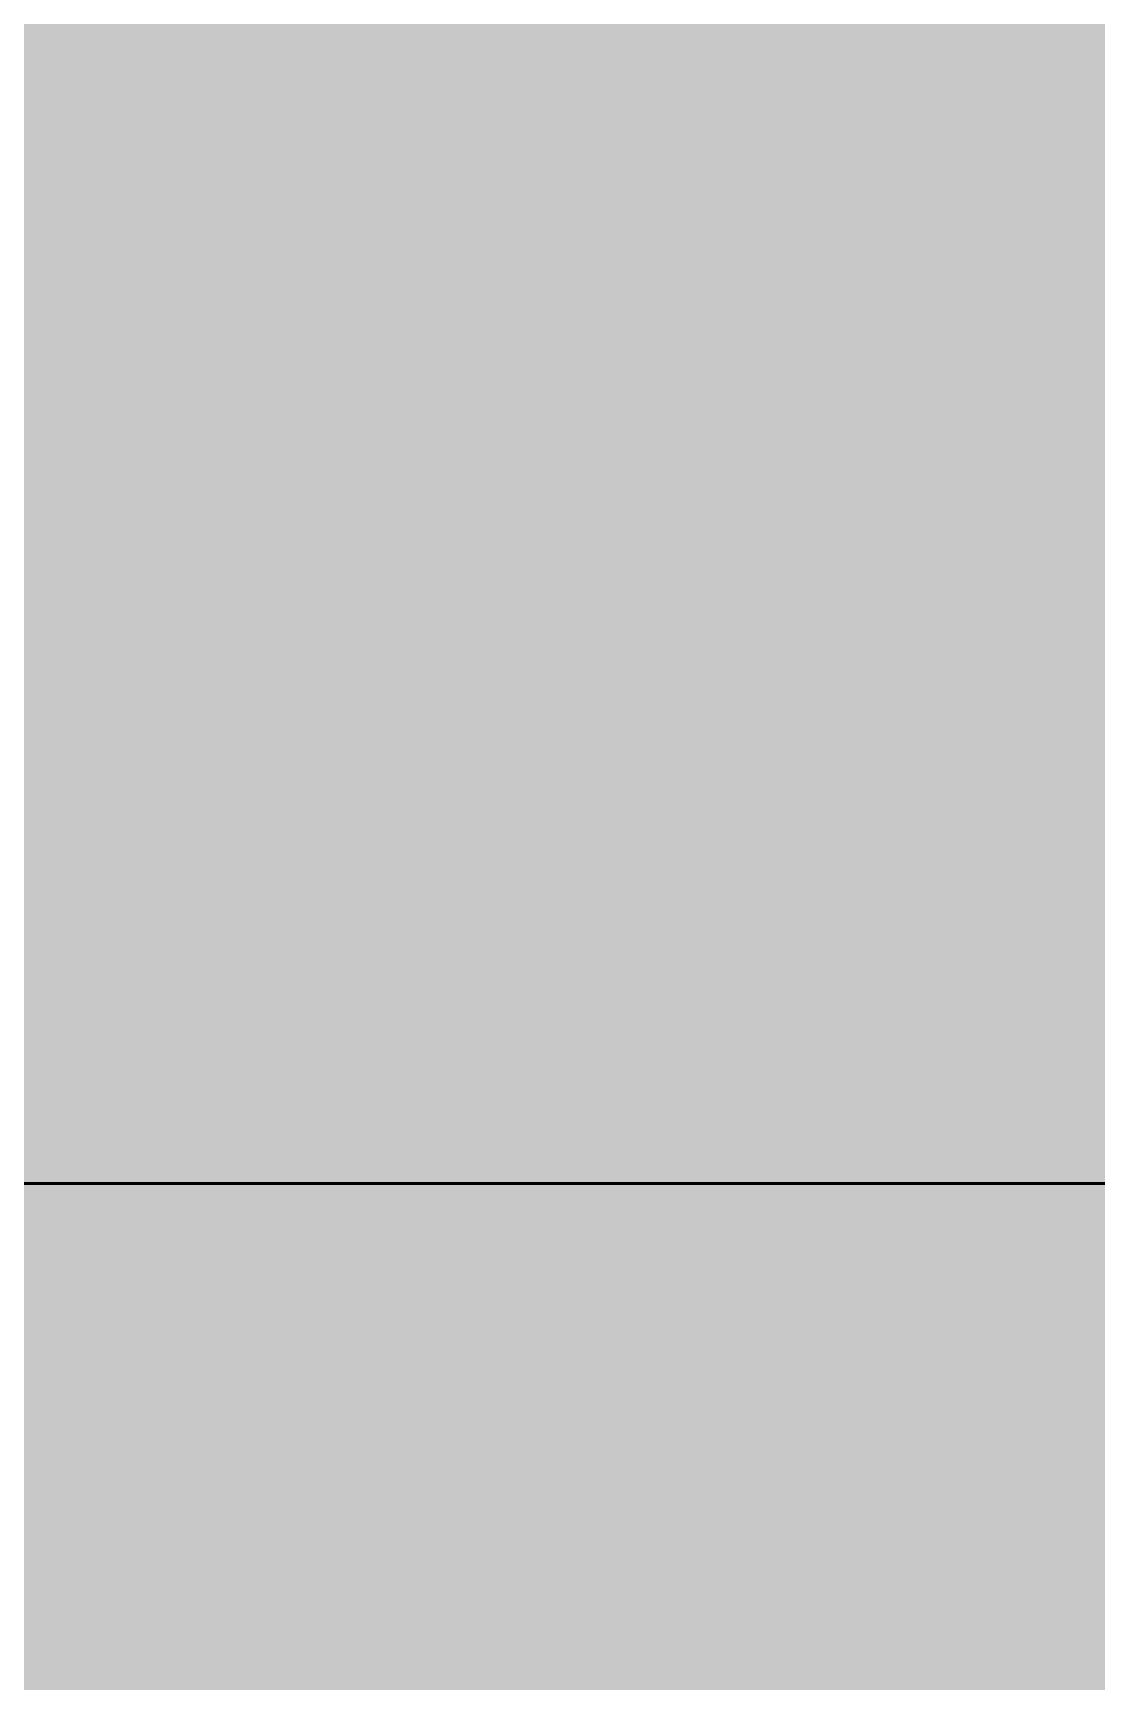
# Model space of a CAD drawing. Header units: millimetres. Extents: x -155050 to -36395, y -2753 to 7638.
# Drawn here: x -80956.7 to -80846.7, y -801.5 to -630.9 of the extents above; entities that cross this region are included whole.
import ezdxf

# ---------------------------------------------------------------- set-up
doc = ezdxf.new("R2010")
doc.units = ezdxf.units.MM
for name, pattern in [('IMPORT-DASHDOT', [11.176, 8.128, -1.524, 0, -1.524]), ('IMPORT-DASHED _2_', [9.652, 8.128, -1.524]), ('IMPORT-DĚLICÍ2 _2_', [15.875, 6.35, -3.175, 0, -3.175, 0, -3.175]), ('IMPORT-KANVBRDO', [20, 7, -6.5, 0, -6.5])]:
    doc.linetypes.add(name, pattern=pattern)
for name, color, linetype, lineweight, true_color in [('---1 - PBS PNP-1', 1, 'Continuous', 35, 0xff0000), ('00_pl_deštová voda oblast', 6, 'Continuous', 25, 0xff00ff), ('00_pL_hranice pozemku', 1, 'Continuous', 35, 0xff0000), ('00_pL_katastr-1', 150, 'Continuous', 35, 0x007fff), ('00_pL_KOTY 1500', 7, 'Continuous', 9, 0x260000), ('00_pL_objekt', 1, 'Continuous', 50, 0xff0000), ('00_pL_přípojka destova kanalizace-2', 7, 'Continuous', 35, 0x3f7f3f), ('212_HK_situace_03_dwg-1', 40, 'Continuous', 9, 0xffbf00), ('A-DOOR-5', 7, 'Continuous', 9, 0xf7f7ef), ('A-FLOR-LEVL-1', 7, 'Continuous', 9, 0x7f7f7f), ('hch budova-1', 7, 'Continuous', 9, 0x00a5a5), ('hch kanal-3', 30, 'IMPORT-KANVBRDO', 9, 0xff7f00), ('hch oploceni-1', 7, 'IMPORT-DĚLICÍ2 _2_', 9, 0x00a5a5), ('hch teren-1', 7, 'Continuous', 9, 0x00a5a5), ('hch tok-1', 7, 'Continuous', 9, 0x00a5a5), ('Obrys', 2, 'Continuous', 9, 0xffff00), ('Obrys-2', 1, 'IMPORT-DASHED _2_', 9, 0xff0000), ('Obrys-3', 5, 'Continuous', 9, 0x0000ff), ('Obrys-4', 5, 'IMPORT-DASHDOT', 9, 0x0000ff), ('PDF7_000 AVE ISN ELEKTRO VO SVĚTLA', 9, 'Continuous', 9, 0x808080), ('PDF7_000 ISN KABELY NN', 9, 'Continuous', 9, 0x808080), ('PDF7_000 ISN SDĚL OPTIKA METALIKA CHRÁNIČKA PŘÍVOD', 9, 'Continuous', 9, 0x808080), ('PDF7_0V - Splašky výtlak zaměřeno', 9, 'Continuous', 9, 0x808080), ('PDF7_0V - Voda návrh', 9, 'Continuous', 9, 0x808080), ('PDF7_0V-návrh kanal dešťová', 7, 'Continuous', 9, 0x656565), ('PDF7_CKKOTY', 7, 'Continuous', 9, 0x260000), ('PDF7_GP Hraniční linie', 7, 'Continuous', 9, 0x0052a5), ('PDF7_GP Stromy', 7, 'Continuous', 9, 0x67a552), ('PDF7_GP Výšky bodů', 7, 'Continuous', 9, 0x0052a5), ('PDF7_POPIS_500', 1, 'Continuous', 9, 0xff0000), ('PDF7_Slezské Předměstí_646971$0$21900', 7, 'Continuous', 9, 0x002600), ('PDF7_VO_KABEL', 7, 'Continuous', 9, 0x7f6f3f), ('zed-1', 5, 'Continuous', 9, 0x0000ff)]:
    doc.layers.add(name, color=color, linetype=linetype, lineweight=lineweight, true_color=true_color)
for name, color, linetype, lineweight in [('0-1', 7, 'Continuous', 9), ('00_pL_KOTY', 7, 'Continuous', 9), ('00_pl_rozhrani ploch', 7, 'Continuous', 18), ('00_pL_stavajici objekty', 7, 'Continuous', 50), ('2966-1_navrh dispozice stroju-HK_02_dwg-1', 7, 'Continuous', 9), ('2966-1_navrh dispozice stroju-HK_dwg-1', 7, 'Continuous', 9), ('A-DOOR', 7, 'Continuous', 9), ('A-FLOR-LEVL', 7, 'Continuous', 9), ('HK_TEREN_SESAZENI_dwg-1', 7, 'Continuous', 9), ('Kóty', 7, 'Continuous', 9), ('PDF7_000 BOURÁNÍ', 7, 'Continuous', 9), ('Šrafy-1', 7, 'Continuous', 9)]:
    doc.layers.add(name, color=color, linetype=linetype, lineweight=lineweight)

# ---------------------------------------------------------------- blocks, each defined once
blk = doc.blocks.new('M_Vrata_ výsuvná_ sekční - 3000X4000 MM-499574-Řez 4')
at = {"layer": 'A-DOOR-5'}
blk.add_hatch(color=256, dxfattribs=at).paths.add_polyline_path([(-193437.35, -750), (-193133.19, -750), (-193133.19, -738), (-193008.09, -738), (-193008.09, -450), (-192979.2, -450), (-192979.2, 1700), (-192988.19, 1700), (-192988.19, 2750), (-196979.2, 2750), (-196979.2, -738), (-196843.19, -738), (-196843.19, -750), (-193788.73, -750)])
at = {"layer": 'A-DOOR'}
for p, q in [((-193133.19, -750), (-196843.19, -750)), ((-196843.19, -750), (-193133.19, -750))]:
    blk.add_line(p, q, dxfattribs=at)
blk = doc.blocks.new('Rampa - Rampa-823350-Řez 4')
at = {"layer": 'A-FLOR-LEVL-1'}
blk.add_hatch(color=256, dxfattribs=at).paths.add_polyline_path([(-194491.48, -945.21), (-192988.19, -945.21), (-192988.19, -765.12), (-193008.09, -765.12), (-193008.09, -756), (-193108.19, -756), (-193108.19, -750), (-196868.19, -750), (-196868.19, -756), (-196988.19, -756.78), (-196988.19, -945.21), (-195897, -945.21)])
blk = doc.blocks.new('2966-1_navrh dispozice stroju-HK_dwg__OPEN-V29-Řez 4')
at = {"layer": 'Kóty'}
blk.add_line((-186565.69, -750), (-187440.69, -750), dxfattribs=at)
at = {"layer": 'Kóty', "flags": 128}
blk.add_lwpolyline([(-187440.69, -750), (-186565.69, -750), (-187440.69, -750)], dxfattribs=at)
blk = doc.blocks.new('2966-1_navrh dispozice stroju-HK_dwg-867852-Řez 4')
at = {"layer": '0-1'}
for p, q in [((-194955.83, -750), (-197875.83, -750)), ((-197875.83, -750), (-194955.83, -750)), ((-194955.83, -750), (-197875.83, -750)), ((-197875.83, -750), (-196306.83, -750)), ((-194955.83, -750), (-197875.83, -750)), ((-194955.83, -750), (-197875.83, -750)), ((-194955.83, -750), (-197875.83, -750)), ((-194955.83, -750), (-197875.83, -750)), ((-194955.83, -750), (-197875.83, -750)), ((-194955.83, -750), (-197875.83, -750)), ((-194955.83, -750), (-197875.83, -750)), ((-194955.83, -750), (-197875.83, -750)), ((-194955.83, -750), (-197875.83, -750)), ((-194955.83, -750), (-197875.83, -750)), ((-194955.83, -750), (-197875.83, -750)), ((-194955.83, -750), (-197875.83, -750)), ((-197875.83, -750), (-194955.83, -750)), ((-196306.83, -750), (-197875.83, -750)), ((-194955.83, -750), (-197875.83, -750)), ((-194955.83, -750), (-197875.83, -750)), ((-194955.83, -750), (-197875.83, -750)), ((-194955.83, -750), (-197875.83, -750)), ((-194955.83, -750), (-197875.83, -750)), ((-194955.83, -750), (-197875.83, -750)), ((-194955.83, -750), (-197875.83, -750)), ((-194955.83, -750), (-197875.83, -750)), ((-194955.83, -750), (-197875.83, -750)), ((-194955.83, -750), (-197875.83, -750)), ((-194955.83, -750), (-197875.83, -750)), ((-194955.83, -750), (-197875.83, -750)), ((-197616.83, -750), (-194955.83, -750)), ((-197616.83, -750), (-194955.83, -750)), ((-196394.83, -750), (-197304.83, -750)), ((-197304.83, -750), (-196394.83, -750)), ((-197304.83, -750), (-196394.83, -750)), ((-197304.83, -750), (-196394.83, -750)), ((-196394.83, -750), (-197304.83, -750)), ((-197304.83, -750), (-196394.83, -750)), ((-197304.83, -750), (-196394.83, -750)), ((-197304.83, -750), (-196394.83, -750)), ((-196394.83, -750), (-196574.83, -750)), ((-196394.83, -750), (-196574.83, -750)), ((-196394.83, -750), (-196574.83, -750)), ((-196394.83, -750), (-196574.83, -750)), ((-196394.83, -750), (-196554.83, -750)), ((-196554.83, -750), (-196394.83, -750)), ((-196394.83, -750), (-196554.83, -750)), ((-196554.83, -750), (-196394.83, -750)), ((-196524.83, -750), (-196362.83, -750)), ((-196524.83, -750), (-196362.83, -750)), ((-196524.83, -750), (-196362.83, -750)), ((-196524.83, -750), (-196362.83, -750)), ((-196524.83, -750), (-196362.83, -750)), ((-196524.83, -750), (-196362.83, -750)), ((-196524.83, -750), (-196362.83, -750)), ((-196524.83, -750), (-196362.83, -750)), ((-196452.83, -750), (-196402.83, -750)), ((-196408.83, -750), (-196452.83, -750)), ((-196377.83, -750), (-196452.83, -750)), ((-196452.83, -750), (-196377.83, -750)), ((-196252.83, -750), (-196452.83, -750)), ((-196452.83, -750), (-196374.83, -750)), ((-196362.83, -750), (-196452.83, -750)), ((-196452.83, -750), (-196362.83, -750)), ((-196452.83, -750), (-196362.83, -750)), ((-196452.83, -750), (-196362.83, -750)), ((-196374.83, -750), (-196452.83, -750)), ((-196452.83, -750), (-196374.83, -750)), ((-196452.83, -750), (-196374.83, -750)), ((-196452.83, -750), (-196362.83, -750)), ((-196374.83, -750), (-196452.83, -750)), ((-196452.83, -750), (-196374.83, -750)), ((-196452.83, -750), (-196374.83, -750)), ((-196452.83, -750), (-196374.83, -750)), ((-196362.83, -750), (-196452.83, -750)), ((-196452.83, -750), (-196362.83, -750)), ((-196452.83, -750), (-196362.83, -750)), ((-196452.83, -750), (-196374.83, -750)), ((-196362.83, -750), (-196452.83, -750)), ((-196452.83, -750), (-196362.83, -750)), ((-196452.83, -750), (-196362.83, -750)), ((-196452.83, -750), (-196362.83, -750)), ((-196374.83, -750), (-196452.83, -750)), ((-196452.83, -750), (-196374.83, -750)), ((-196452.83, -750), (-196374.83, -750)), ((-196452.83, -750), (-196362.83, -750)), ((-196374.83, -750), (-196452.83, -750)), ((-196452.83, -750), (-196374.83, -750)), ((-196452.83, -750), (-196374.83, -750)), ((-196452.83, -750), (-196374.83, -750)), ((-196362.83, -750), (-196452.83, -750)), ((-196452.83, -750), (-196362.83, -750)), ((-196452.83, -750), (-196362.83, -750)), ((-196252.83, -750), (-196448.92, -750)), ((-196391.83, -750), (-196444.83, -750)), ((-196444.83, -750), (-196389.83, -750)), ((-196444.83, -750), (-196302.83, -750)), ((-196444.83, -750), (-196306.33, -750)), ((-196444.83, -750), (-196402.83, -750)), ((-196302.83, -750), (-196444.83, -750)), ((-196377.83, -750), (-196443.83, -750)), ((-196426.83, -750), (-196406.83, -750)), ((-196252.83, -750), (-196426.74, -750)), ((-196423.92, -750), (-196401.74, -750)), ((-196423.92, -750), (-196401.74, -750)), ((-196423.33, -750), (-196410.33, -750)), ((-196422.83, -750), (-196410.83, -750)), ((-196422.83, -750), (-196410.83, -750)), ((-196421.83, -750), (-196410.83, -750)), ((-196406.83, -750), (-196421.83, -750)), ((-196411.73, -750), (-196416.33, -750)), ((-196411.73, -750), (-196414.08, -750)), ((-196413.78, -750), (-196411.73, -750)), ((-196411.73, -750), (-196412.84, -750)), ((-196412.62, -750), (-196411.73, -750)), ((-196395.92, -750), (-196411.73, -750)), ((-196395.92, -750), (-196411.73, -750)), ((-196395.92, -750), (-196411.73, -750)), ((-196395.92, -750), (-196411.73, -750)), ((-196410.83, -750), (-196384.83, -750)), ((-196384.61, -750), (-196410.83, -750)), ((-196410.83, -750), (-196408.83, -750)), ((-196408.83, -750), (-196410.83, -750)), ((-196402.83, -750), (-196408.83, -750)), ((-196408.83, -750), (-196402.83, -750)), ((-196402.83, -750), (-196408.83, -750)), ((-196408.83, -750), (-196400.83, -750)), ((-196406.83, -750), (-196407.11, -750)), ((-196406.83, -750), (-196400.83, -750)), ((-196377.83, -750), (-196406.83, -750)), ((-196401.24, -750), (-196406.44, -750)), ((-196404.15, -750), (-196406.44, -750)), ((-196386.91, -750), (-196402.83, -750)), ((-196402.59, -750), (-196398.33, -750)), ((-196400.33, -750), (-196401.4, -750)), ((-196400.33, -750), (-196401.4, -750)), ((-196400.33, -750), (-196401.4, -750)), ((-196400.33, -750), (-196401.4, -750)), ((-196396.04, -750), (-196401.24, -750)), ((-196401.24, -750), (-196396.04, -750)), ((-196400.83, -750), (-196401.1, -750)), ((-196392.83, -750), (-196400.83, -750)), ((-196400.83, -750), (-196392.83, -750)), ((-196392.83, -750), (-196400.83, -750)), ((-196400.83, -750), (-196392.83, -750)), ((-196392.83, -750), (-196400.83, -750)), ((-196400.83, -750), (-196392.83, -750)), ((-196392.83, -750), (-196400.83, -750)), ((-196400.83, -750), (-196392.83, -750)), ((-196400.83, -750), (-196392.83, -750)), ((-196400.83, -750), (-196397.63, -750)), ((-196386.91, -750), (-196400.72, -750)), ((-196396.83, -750), (-196400.33, -750)), ((-196400.33, -750), (-196396.83, -750)), ((-196396.83, -750), (-196400.33, -750)), ((-196400.33, -750), (-196396.83, -750)), ((-196396.04, -750), (-196398.83, -750)), ((-196397.63, -750), (-196396.83, -750)), ((-196393.83, -750), (-196396.83, -750)), ((-196396.83, -750), (-196393.83, -750)), ((-196393.83, -750), (-196396.83, -750)), ((-196396.83, -750), (-196393.83, -750)), ((-196393.87, -750), (-196395.92, -750)), ((-196395.92, -750), (-196394.81, -750)), ((-196395.04, -750), (-196395.92, -750)), ((-196395.92, -750), (-196393.58, -750)), ((-196394.83, -750), (-196382.83, -750)), ((-196382.83, -750), (-196394.83, -750)), ((-196382.83, -750), (-196394.83, -750)), ((-196394.83, -750), (-196382.83, -750)), ((-196382.83, -750), (-196394.83, -750)), ((-196394.83, -750), (-196382.83, -750)), ((-196393.83, -750), (-196394.83, -750)), ((-196382.83, -750), (-196394.83, -750)), ((-196394.83, -750), (-196382.83, -750)), ((-196382.83, -750), (-196394.83, -750)), ((-196382.83, -750), (-196394.83, -750)), ((-196394.83, -750), (-196382.83, -750)), ((-196382.83, -750), (-196394.83, -750)), ((-196394.83, -750), (-196382.83, -750)), ((-196382.83, -750), (-196394.83, -750)), ((-196393.83, -750), (-196394.83, -750)), ((-196393.83, -750), (-196391.83, -750)), ((-196393.83, -750), (-196391.83, -750)), ((-196384.83, -750), (-196392.83, -750)), ((-196392.83, -750), (-196384.83, -750)), ((-196392.83, -750), (-196384.83, -750)), ((-196377.83, -750), (-196391.83, -750)), ((-196375.83, -750), (-196391.83, -750)), ((-196377.83, -750), (-196389.83, -750)), ((-196382.83, -750), (-196384.83, -750)), ((-196384.83, -750), (-196382.83, -750)), ((-196377.83, -750), (-196382.83, -750)), ((-196382.83, -750), (-196377.83, -750)), ((-196382.83, -750), (-196370.83, -750)), ((-196370.83, -750), (-196382.83, -750)), ((-196370.83, -750), (-196382.83, -750)), ((-196370.83, -750), (-196382.83, -750)), ((-196382.83, -750), (-196370.83, -750)), ((-196370.83, -750), (-196382.83, -750)), ((-196379.83, -750), (-196377.83, -750)), ((-196377.83, -750), (-196379.83, -750)), ((-196377.83, -750), (-196379.83, -750)), ((-196377.83, -750), (-196379.15, -750)), ((-196374.83, -750), (-196375.83, -750)), ((-196374.83, -750), (-196375.83, -750)), ((-196374.83, -750), (-196375.83, -750)), ((-196372.83, -750), (-196374.83, -750)), ((-196374.83, -750), (-196372.83, -750)), ((-196372.83, -750), (-196374.83, -750)), ((-196374.83, -750), (-196372.83, -750)), ((-196362.83, -750), (-196372.83, -750)), ((-196372.83, -750), (-196362.83, -750)), ((-196362.83, -750), (-196372.83, -750)), ((-196372.83, -750), (-196362.83, -750)), ((-196302.83, -750), (-196370.83, -750)), ((-196370.83, -750), (-196302.83, -750)), ((-196370.83, -750), (-196302.83, -750)), ((-196302.83, -750), (-196370.83, -750)), ((-196302.83, -750), (-196370.83, -750)), ((-196370.83, -750), (-196302.83, -750)), ((-196370.83, -750), (-196302.83, -750)), ((-196302.83, -750), (-196370.83, -750)), ((-196356.83, -750), (-196362.83, -750)), ((-196356.83, -750), (-196362.83, -750)), ((-196356.83, -750), (-196362.83, -750)), ((-196356.83, -750), (-196362.83, -750)), ((-196356.83, -750), (-196362.83, -750)), ((-196356.83, -750), (-196362.83, -750)), ((-196356.83, -750), (-196362.83, -750)), ((-196356.83, -750), (-196362.83, -750)), ((-196357.83, -750), (-196362.83, -750)), ((-196362.83, -750), (-196357.83, -750)), ((-196362.83, -750), (-196302.83, -750)), ((-196362.83, -750), (-196302.83, -750)), ((-196357.83, -750), (-196362.83, -750)), ((-196362.83, -750), (-196357.83, -750)), ((-196362.83, -750), (-196302.83, -750)), ((-196362.83, -750), (-196302.83, -750)), ((-196357.83, -750), (-196362.83, -750)), ((-196362.83, -750), (-196357.83, -750)), ((-196362.83, -750), (-196302.83, -750)), ((-196362.83, -750), (-196302.83, -750)), ((-196357.83, -750), (-196362.83, -750)), ((-196362.83, -750), (-196357.83, -750)), ((-196362.83, -750), (-196302.83, -750)), ((-196362.83, -750), (-196302.83, -750)), ((-196362.83, -750), (-196357.83, -750)), ((-196362.83, -750), (-196357.83, -750)), ((-196357.83, -750), (-196307.83, -750)), ((-196357.83, -750), (-196307.83, -750)), ((-196357.83, -750), (-196307.83, -750)), ((-196357.83, -750), (-196307.83, -750)), ((-196357.83, -750), (-196307.83, -750)), ((-196356.83, -750), (-196352.83, -750)), ((-196356.83, -750), (-196308.83, -750)), ((-196308.83, -750), (-196356.83, -750)), ((-196356.83, -750), (-196308.83, -750)), ((-196356.83, -750), (-196308.83, -750)), ((-196356.83, -750), (-196308.83, -750)), ((-196356.83, -750), (-196308.83, -750)), ((-196308.83, -750), (-196356.83, -750)), ((-196356.83, -750), (-196308.83, -750)), ((-196356.83, -750), (-196308.83, -750)), ((-196356.83, -750), (-196308.83, -750)), ((-196346.73, -750), (-196349.08, -750)), ((-196330.92, -750), (-196346.73, -750)), ((-196327.83, -750), (-196332.83, -750)), ((-196332.83, -750), (-196327.83, -750)), ((-196330.92, -750), (-196328.58, -750)), ((-196314.22, -750), (-196314.22, -750)), ((-196302.83, -750), (-196308.83, -750)), ((-196302.83, -750), (-196308.83, -750)), ((-196302.83, -750), (-196308.83, -750)), ((-196302.83, -750), (-196308.83, -750)), ((-196302.83, -750), (-196308.83, -750)), ((-196302.83, -750), (-196308.83, -750)), ((-196302.83, -750), (-196308.83, -750)), ((-196302.83, -750), (-196308.83, -750)), ((-196302.83, -750), (-196307.83, -750)), ((-196307.83, -750), (-196302.83, -750)), ((-196302.83, -750), (-196307.83, -750)), ((-196307.83, -750), (-196302.83, -750)), ((-196307.83, -750), (-196302.83, -750)), ((-196302.83, -750), (-196307.83, -750)), ((-196302.83, -750), (-196307.83, -750)), ((-196302.83, -750), (-196307.83, -750)), ((-196307.83, -750), (-196302.83, -750)), ((-196307.83, -750), (-196302.83, -750)), ((-196302.83, -750), (-196307.83, -750)), ((-196307.83, -750), (-196302.83, -750)), ((-196302.83, -750), (-196307.83, -750)), ((-196302.83, -750), (-196307.83, -750)), ((-196307.83, -750), (-196302.83, -750)), ((-196302.83, -750), (-196306.33, -750)), ((-196102.83, -750), (-196302.83, -750)), ((-196302.83, -750), (-196102.83, -750)), ((-196302.83, -750), (-196102.83, -750)), ((-196102.83, -750), (-196302.83, -750)), ((-196302.83, -750), (-195202.83, -750)), ((-195202.83, -750), (-196302.83, -750)), ((-196302.83, -750), (-195202.83, -750)), ((-195202.83, -750), (-196302.83, -750))]:
    blk.add_line(p, q, dxfattribs=at)
at = {"layer": '0-1', "flags": 128}
for points in [[(-196252.83, -750), (-196422.83, -750), (-196426.74, -750), (-196448.92, -750), (-196452.83, -750)], [(-196389.83, -750), (-196424.83, -750), (-196444.83, -750)], [(-196401.24, -750), (-196416.83, -750), (-196432.42, -750), (-196434.83, -750), (-196437.61, -750)], [(-196433.83, -750), (-196432.83, -750), (-196394.83, -750)], [(-196433.83, -750), (-196432.83, -750), (-196394.83, -750)], [(-196432.83, -750), (-196394.83, -750), (-196393.83, -750)], [(-196432.83, -750), (-196394.83, -750), (-196393.83, -750)], [(-196400.33, -750), (-196401.4, -750), (-196414.06, -750), (-196415.13, -750)], [(-196415.13, -750), (-196414.06, -750), (-196401.4, -750)], [(-196400.33, -750), (-196401.4, -750), (-196414.06, -750), (-196415.13, -750)], [(-196415.13, -750), (-196414.06, -750), (-196401.4, -750)], [(-196414.06, -750), (-196401.4, -750), (-196400.33, -750)], [(-196414.06, -750), (-196401.4, -750), (-196400.33, -750)], [(-196396.04, -750), (-196398.83, -750), (-196401.24, -750), (-196406.44, -750)], [(-196400.33, -750), (-196401.4, -750), (-196400.33, -750)], [(-196400.33, -750), (-196401.4, -750), (-196400.33, -750)], [(-196396.83, -750), (-196397.63, -750), (-196400.83, -750)], [(-196394.83, -750), (-196382.83, -750), (-196370.83, -750)], [(-196394.83, -750), (-196382.83, -750), (-196370.83, -750)], [(-196375.83, -750), (-196391.83, -750), (-196393.83, -750)], [(-196375.83, -750), (-196391.83, -750), (-196393.83, -750)], [(-196391.83, -750), (-196375.83, -750), (-196374.83, -750)], [(-196362.83, -750), (-196357.83, -750), (-196307.83, -750)], [(-196362.83, -750), (-196357.83, -750), (-196307.83, -750)], [(-196362.83, -750), (-196357.83, -750), (-196307.83, -750)], [(-196362.83, -750), (-196357.83, -750), (-196307.83, -750)], [(-196362.83, -750), (-196357.83, -750), (-196307.83, -750)], [(-196362.83, -750), (-196357.83, -750), (-196307.83, -750)], [(-196357.83, -750), (-196307.83, -750), (-196302.83, -750)], [(-196357.83, -750), (-196307.83, -750), (-196302.83, -750)], [(-196357.83, -750), (-196307.83, -750), (-196302.83, -750)], [(-196357.83, -750), (-196307.83, -750), (-196302.83, -750)], [(-196357.83, -750), (-196307.83, -750), (-196302.83, -750)], [(-196308.83, -750), (-196356.83, -750), (-196308.83, -750)], [(-196308.83, -750), (-196356.83, -750), (-196308.83, -750)], [(-196308.83, -750), (-196356.83, -750), (-196308.83, -750)]]:
    blk.add_lwpolyline(points, dxfattribs=at)
at = {"layer": '0-1'}
for points, knots in [([(-196416.83, -750), (-196415.06, -750), (-196411.55, -750), (-196408.12, -750), (-196406.44, -750)], [0, 0, 0, 0, 0.501539, 1, 1, 1, 1]), ([(-196406.44, -750), (-196408.12, -750), (-196411.55, -750), (-196415.06, -750), (-196416.83, -750)], [0, 0, 0, 0, 0.498461, 1, 1, 1, 1]), ([(-196379.83, -750), (-196379.83, -750), (-196379.76, -750), (-196379.54, -750), (-196379.32, -750), (-196379.06, -750), (-196378.76, -750), (-196378.36, -750), (-196378.04, -750), (-196377.83, -750)], [0, 0, 0, 0, 0.235075, 0.352418, 0.469351, 0.585514, 0.700473, 0.813769, 1, 1, 1, 1]), ([(-196377.83, -750), (-196378.04, -750), (-196378.36, -750), (-196378.76, -750), (-196379.06, -750), (-196379.32, -750), (-196379.54, -750), (-196379.76, -750), (-196379.83, -750), (-196379.83, -750)], [0, 0, 0, 0, 0.186231, 0.299527, 0.414486, 0.530649, 0.647582, 0.764925, 1, 1, 1, 1]), ([(-196377.83, -750), (-196378.04, -750), (-196378.36, -750), (-196378.76, -750), (-196379.06, -750), (-196379.32, -750), (-196379.54, -750), (-196379.76, -750), (-196379.83, -750), (-196379.83, -750)], [0, 0, 0, 0, 0.186231, 0.299527, 0.414486, 0.530649, 0.647582, 0.764925, 1, 1, 1, 1]), ([(-196377.83, -750), (-196378.04, -750), (-196378.36, -750), (-196378.76, -750), (-196379.06, -750), (-196379.32, -750), (-196379.54, -750), (-196379.76, -750), (-196379.83, -750), (-196379.83, -750)], [0, 0, 0, 0, 0.186231, 0.299527, 0.414486, 0.530649, 0.647582, 0.764925, 1, 1, 1, 1]), ([(-196379.83, -750), (-196379.83, -750), (-196379.76, -750), (-196379.54, -750), (-196379.32, -750), (-196379.06, -750), (-196378.76, -750), (-196378.36, -750), (-196378.04, -750), (-196377.83, -750)], [0, 0, 0, 0, 0.235075, 0.352418, 0.469351, 0.585514, 0.700473, 0.813769, 1, 1, 1, 1]), ([(-196377.83, -750), (-196378.04, -750), (-196378.36, -750), (-196378.76, -750), (-196379.06, -750), (-196379.39, -750), (-196379.58, -750), (-196379.67, -750)], [0, 0, 0, 0, 0.251363, 0.404284, 0.559447, 0.716238, 1, 1, 1, 1]), ([(-196362.83, -750), (-196362.83, -750), (-196362.81, -750), (-196362.74, -750), (-196362.65, -750), (-196362.51, -750), (-196362.35, -750), (-196362.15, -750), (-196361.88, -750), (-196361.54, -750), (-196361.14, -750), (-196360.73, -750), (-196360.35, -750), (-196359.99, -750), (-196359.66, -750), (-196359.35, -750), (-196359.07, -750), (-196358.8, -750), (-196358.52, -750), (-196358.23, -750), (-196357.93, -750), (-196357.64, -750), (-196357.27, -750), (-196357, -750), (-196356.83, -750)], [0, 0, 0, 0, 0.035448, 0.061402, 0.093343, 0.126416, 0.160535, 0.195426, 0.24239, 0.300264, 0.367466, 0.43066, 0.489064, 0.542557, 0.591405, 0.636058, 0.677027, 0.714818, 0.755103, 0.797637, 0.842358, 0.884141, 0.923854, 1, 1, 1, 1]), ([(-196356.83, -750), (-196357, -750), (-196357.27, -750), (-196357.64, -750), (-196357.93, -750), (-196358.23, -750), (-196358.52, -750), (-196358.8, -750), (-196359.07, -750), (-196359.35, -750), (-196359.66, -750), (-196359.99, -750), (-196360.35, -750), (-196360.73, -750), (-196361.14, -750), (-196361.54, -750), (-196361.88, -750), (-196362.15, -750), (-196362.35, -750), (-196362.51, -750), (-196362.65, -750), (-196362.74, -750), (-196362.81, -750), (-196362.83, -750), (-196362.83, -750)], [0, 0, 0, 0, 0.076146, 0.115859, 0.157642, 0.202363, 0.244897, 0.285182, 0.322973, 0.363942, 0.408595, 0.457443, 0.510936, 0.56934, 0.632534, 0.699736, 0.75761, 0.804574, 0.839465, 0.873584, 0.906657, 0.938598, 0.964552, 1, 1, 1, 1]), ([(-196362.83, -750), (-196362.83, -750), (-196362.81, -750), (-196362.74, -750), (-196362.65, -750), (-196362.51, -750), (-196362.35, -750), (-196362.15, -750), (-196361.88, -750), (-196361.54, -750), (-196361.14, -750), (-196360.73, -750), (-196360.35, -750), (-196359.99, -750), (-196359.66, -750), (-196359.35, -750), (-196359.07, -750), (-196358.8, -750), (-196358.52, -750), (-196358.23, -750), (-196357.93, -750), (-196357.64, -750), (-196357.27, -750), (-196357, -750), (-196356.83, -750)], [0, 0, 0, 0, 0.035448, 0.061402, 0.093343, 0.126416, 0.160535, 0.195426, 0.24239, 0.300264, 0.367466, 0.43066, 0.489064, 0.542557, 0.591405, 0.636058, 0.677027, 0.714818, 0.755103, 0.797637, 0.842358, 0.884141, 0.923854, 1, 1, 1, 1]), ([(-196356.83, -750), (-196357, -750), (-196357.27, -750), (-196357.64, -750), (-196357.93, -750), (-196358.23, -750), (-196358.52, -750), (-196358.8, -750), (-196359.07, -750), (-196359.35, -750), (-196359.66, -750), (-196359.99, -750), (-196360.35, -750), (-196360.73, -750), (-196361.14, -750), (-196361.54, -750), (-196361.88, -750), (-196362.15, -750), (-196362.35, -750), (-196362.51, -750), (-196362.65, -750), (-196362.74, -750), (-196362.81, -750), (-196362.83, -750), (-196362.83, -750)], [0, 0, 0, 0, 0.076146, 0.115859, 0.157642, 0.202363, 0.244897, 0.285182, 0.322973, 0.363942, 0.408595, 0.457443, 0.510936, 0.56934, 0.632534, 0.699736, 0.75761, 0.804574, 0.839465, 0.873584, 0.906657, 0.938598, 0.964552, 1, 1, 1, 1]), ([(-196362.83, -750), (-196362.83, -750), (-196362.81, -750), (-196362.74, -750), (-196362.65, -750), (-196362.51, -750), (-196362.35, -750), (-196362.15, -750), (-196361.88, -750), (-196361.54, -750), (-196361.14, -750), (-196360.73, -750), (-196360.35, -750), (-196359.99, -750), (-196359.66, -750), (-196359.35, -750), (-196359.07, -750), (-196358.8, -750), (-196358.52, -750), (-196358.23, -750), (-196357.93, -750), (-196357.64, -750), (-196357.27, -750), (-196357, -750), (-196356.83, -750)], [0, 0, 0, 0, 0.035448, 0.061402, 0.093343, 0.126416, 0.160535, 0.195426, 0.24239, 0.300264, 0.367466, 0.43066, 0.489064, 0.542557, 0.591405, 0.636058, 0.677027, 0.714818, 0.755103, 0.797637, 0.842358, 0.884141, 0.923854, 1, 1, 1, 1]), ([(-196356.83, -750), (-196357, -750), (-196357.27, -750), (-196357.64, -750), (-196357.93, -750), (-196358.23, -750), (-196358.52, -750), (-196358.8, -750), (-196359.07, -750), (-196359.35, -750), (-196359.66, -750), (-196359.99, -750), (-196360.35, -750), (-196360.73, -750), (-196361.14, -750), (-196361.54, -750), (-196361.88, -750), (-196362.15, -750), (-196362.35, -750), (-196362.51, -750), (-196362.65, -750), (-196362.74, -750), (-196362.81, -750), (-196362.83, -750), (-196362.83, -750)], [0, 0, 0, 0, 0.076146, 0.115859, 0.157642, 0.202363, 0.244897, 0.285182, 0.322973, 0.363942, 0.408595, 0.457443, 0.510936, 0.56934, 0.632534, 0.699736, 0.75761, 0.804574, 0.839465, 0.873584, 0.906657, 0.938598, 0.964552, 1, 1, 1, 1]), ([(-196362.83, -750), (-196362.83, -750), (-196362.81, -750), (-196362.74, -750), (-196362.65, -750), (-196362.51, -750), (-196362.35, -750), (-196362.15, -750), (-196361.88, -750), (-196361.54, -750), (-196361.14, -750), (-196360.73, -750), (-196360.35, -750), (-196359.99, -750), (-196359.66, -750), (-196359.35, -750), (-196359.07, -750), (-196358.8, -750), (-196358.52, -750), (-196358.23, -750), (-196357.93, -750), (-196357.64, -750), (-196357.27, -750), (-196357, -750), (-196356.83, -750)], [0, 0, 0, 0, 0.035448, 0.061402, 0.093343, 0.126416, 0.160535, 0.195426, 0.24239, 0.300264, 0.367466, 0.43066, 0.489064, 0.542557, 0.591405, 0.636058, 0.677027, 0.714818, 0.755103, 0.797637, 0.842358, 0.884141, 0.923854, 1, 1, 1, 1]), ([(-196356.83, -750), (-196357, -750), (-196357.27, -750), (-196357.64, -750), (-196357.93, -750), (-196358.23, -750), (-196358.52, -750), (-196358.8, -750), (-196359.07, -750), (-196359.35, -750), (-196359.66, -750), (-196359.99, -750), (-196360.35, -750), (-196360.73, -750), (-196361.14, -750), (-196361.54, -750), (-196361.88, -750), (-196362.15, -750), (-196362.35, -750), (-196362.51, -750), (-196362.65, -750), (-196362.74, -750), (-196362.81, -750), (-196362.83, -750), (-196362.83, -750)], [0, 0, 0, 0, 0.076146, 0.115859, 0.157642, 0.202363, 0.244897, 0.285182, 0.322973, 0.363942, 0.408595, 0.457443, 0.510936, 0.56934, 0.632534, 0.699736, 0.75761, 0.804574, 0.839465, 0.873584, 0.906657, 0.938598, 0.964552, 1, 1, 1, 1]), ([(-196332.83, -750), (-196333.31, -750), (-196334.03, -750), (-196334.86, -750), (-196335.38, -750), (-196335.77, -750), (-196336.02, -750), (-196336.11, -750), (-196336.02, -750), (-196335.77, -750), (-196335.38, -750), (-196334.86, -750), (-196334.02, -750), (-196333.31, -750), (-196332.83, -750)], [0, 0, 0, 0, 0.1521, 0.226338, 0.298868, 0.369493, 0.438169, 0.505183, 0.57135, 0.637894, 0.706079, 0.776494, 0.84924, 1, 1, 1, 1]), ([(-196308.83, -750), (-196308.65, -750), (-196308.38, -750), (-196308.02, -750), (-196307.73, -750), (-196307.43, -750), (-196307.13, -750), (-196306.86, -750), (-196306.59, -750), (-196306.3, -750), (-196306, -750), (-196305.67, -750), (-196305.31, -750), (-196304.92, -750), (-196304.51, -750), (-196304.12, -750), (-196303.77, -750), (-196303.51, -750), (-196303.31, -750), (-196303.15, -750), (-196303.01, -750), (-196302.91, -750), (-196302.85, -750), (-196302.83, -750), (-196302.83, -750)], [0, 0, 0, 0, 0.076146, 0.115859, 0.157642, 0.202363, 0.244897, 0.285182, 0.322973, 0.363942, 0.408595, 0.457443, 0.510936, 0.56934, 0.632534, 0.699736, 0.75761, 0.804574, 0.839465, 0.873584, 0.906657, 0.938598, 0.964552, 1, 1, 1, 1]), ([(-196302.83, -750), (-196302.83, -750), (-196302.85, -750), (-196302.91, -750), (-196303.01, -750), (-196303.15, -750), (-196303.31, -750), (-196303.51, -750), (-196303.77, -750), (-196304.12, -750), (-196304.51, -750), (-196304.92, -750), (-196305.31, -750), (-196305.67, -750), (-196306, -750), (-196306.3, -750), (-196306.59, -750), (-196306.86, -750), (-196307.13, -750), (-196307.43, -750), (-196307.73, -750), (-196308.02, -750), (-196308.38, -750), (-196308.65, -750), (-196308.83, -750)], [0, 0, 0, 0, 0.035448, 0.061402, 0.093343, 0.126416, 0.160535, 0.195426, 0.24239, 0.300264, 0.367466, 0.43066, 0.489064, 0.542557, 0.591405, 0.636058, 0.677027, 0.714818, 0.755103, 0.797637, 0.842358, 0.884141, 0.923854, 1, 1, 1, 1]), ([(-196308.83, -750), (-196308.65, -750), (-196308.38, -750), (-196308.02, -750), (-196307.73, -750), (-196307.43, -750), (-196307.13, -750), (-196306.86, -750), (-196306.59, -750), (-196306.3, -750), (-196306, -750), (-196305.67, -750), (-196305.31, -750), (-196304.92, -750), (-196304.51, -750), (-196304.12, -750), (-196303.77, -750), (-196303.51, -750), (-196303.31, -750), (-196303.15, -750), (-196303.01, -750), (-196302.91, -750), (-196302.85, -750), (-196302.83, -750), (-196302.83, -750)], [0, 0, 0, 0, 0.076146, 0.115859, 0.157642, 0.202363, 0.244897, 0.285182, 0.322973, 0.363942, 0.408595, 0.457443, 0.510936, 0.56934, 0.632534, 0.699736, 0.75761, 0.804574, 0.839465, 0.873584, 0.906657, 0.938598, 0.964552, 1, 1, 1, 1]), ([(-196302.83, -750), (-196302.83, -750), (-196302.85, -750), (-196302.91, -750), (-196303.01, -750), (-196303.15, -750), (-196303.31, -750), (-196303.51, -750), (-196303.77, -750), (-196304.12, -750), (-196304.51, -750), (-196304.92, -750), (-196305.31, -750), (-196305.67, -750), (-196306, -750), (-196306.3, -750), (-196306.59, -750), (-196306.86, -750), (-196307.13, -750), (-196307.43, -750), (-196307.73, -750), (-196308.02, -750), (-196308.38, -750), (-196308.65, -750), (-196308.83, -750)], [0, 0, 0, 0, 0.035448, 0.061402, 0.093343, 0.126416, 0.160535, 0.195426, 0.24239, 0.300264, 0.367466, 0.43066, 0.489064, 0.542557, 0.591405, 0.636058, 0.677027, 0.714818, 0.755103, 0.797637, 0.842358, 0.884141, 0.923854, 1, 1, 1, 1]), ([(-196308.83, -750), (-196308.65, -750), (-196308.38, -750), (-196308.02, -750), (-196307.73, -750), (-196307.43, -750), (-196307.13, -750), (-196306.86, -750), (-196306.59, -750), (-196306.3, -750), (-196306, -750), (-196305.67, -750), (-196305.31, -750), (-196304.92, -750), (-196304.51, -750), (-196304.12, -750), (-196303.77, -750), (-196303.51, -750), (-196303.31, -750), (-196303.15, -750), (-196303.01, -750), (-196302.91, -750), (-196302.85, -750), (-196302.83, -750), (-196302.83, -750)], [0, 0, 0, 0, 0.076146, 0.115859, 0.157642, 0.202363, 0.244897, 0.285182, 0.322973, 0.363942, 0.408595, 0.457443, 0.510936, 0.56934, 0.632534, 0.699736, 0.75761, 0.804574, 0.839465, 0.873584, 0.906657, 0.938598, 0.964552, 1, 1, 1, 1]), ([(-196302.83, -750), (-196302.83, -750), (-196302.85, -750), (-196302.91, -750), (-196303.01, -750), (-196303.15, -750), (-196303.31, -750), (-196303.51, -750), (-196303.77, -750), (-196304.12, -750), (-196304.51, -750), (-196304.92, -750), (-196305.31, -750), (-196305.67, -750), (-196306, -750), (-196306.3, -750), (-196306.59, -750), (-196306.86, -750), (-196307.13, -750), (-196307.43, -750), (-196307.73, -750), (-196308.02, -750), (-196308.38, -750), (-196308.65, -750), (-196308.83, -750)], [0, 0, 0, 0, 0.035448, 0.061402, 0.093343, 0.126416, 0.160535, 0.195426, 0.24239, 0.300264, 0.367466, 0.43066, 0.489064, 0.542557, 0.591405, 0.636058, 0.677027, 0.714818, 0.755103, 0.797637, 0.842358, 0.884141, 0.923854, 1, 1, 1, 1]), ([(-196308.83, -750), (-196308.65, -750), (-196308.38, -750), (-196308.02, -750), (-196307.73, -750), (-196307.43, -750), (-196307.13, -750), (-196306.86, -750), (-196306.59, -750), (-196306.3, -750), (-196306, -750), (-196305.67, -750), (-196305.31, -750), (-196304.92, -750), (-196304.51, -750), (-196304.12, -750), (-196303.77, -750), (-196303.51, -750), (-196303.31, -750), (-196303.15, -750), (-196303.01, -750), (-196302.91, -750), (-196302.85, -750), (-196302.83, -750), (-196302.83, -750)], [0, 0, 0, 0, 0.076146, 0.115859, 0.157642, 0.202363, 0.244897, 0.285182, 0.322973, 0.363942, 0.408595, 0.457443, 0.510936, 0.56934, 0.632534, 0.699736, 0.75761, 0.804574, 0.839465, 0.873584, 0.906657, 0.938598, 0.964552, 1, 1, 1, 1]), ([(-196302.83, -750), (-196302.83, -750), (-196302.85, -750), (-196302.91, -750), (-196303.01, -750), (-196303.15, -750), (-196303.31, -750), (-196303.51, -750), (-196303.77, -750), (-196304.12, -750), (-196304.51, -750), (-196304.92, -750), (-196305.31, -750), (-196305.67, -750), (-196306, -750), (-196306.3, -750), (-196306.59, -750), (-196306.86, -750), (-196307.13, -750), (-196307.43, -750), (-196307.73, -750), (-196308.02, -750), (-196308.38, -750), (-196308.65, -750), (-196308.83, -750)], [0, 0, 0, 0, 0.035448, 0.061402, 0.093343, 0.126416, 0.160535, 0.195426, 0.24239, 0.300264, 0.367466, 0.43066, 0.489064, 0.542557, 0.591405, 0.636058, 0.677027, 0.714818, 0.755103, 0.797637, 0.842358, 0.884141, 0.923854, 1, 1, 1, 1])]:
    blk.add_open_spline(points, degree=3, knots=knots, dxfattribs=at)
at = {"layer": 'Kóty'}
blk.add_line((-181940.69, -750), (-198730.69, -750), dxfattribs=at)
at = {"layer": 'Obrys'}
for p, q in [((-179030.84, -750), (-201519.05, -750)), ((-179030.84, -750), (-201519.05, -750)), ((-201519.05, -750), (-179030.84, -750)), ((-198576.83, -750), (-192459.69, -750)), ((-192459.69, -750), (-198576.83, -750))]:
    blk.add_line(p, q, dxfattribs=at)
at = {"layer": 'Obrys-2'}
for p, q in [((-192186.55, -750), (-198905.69, -750)), ((-198905.69, -750), (-192186.55, -750))]:
    blk.add_line(p, q, dxfattribs=at)
at = {"layer": 'Obrys-3'}
for p, q in [((-181365.69, -750), (-199905.69, -750)), ((-181365.69, -750), (-199905.69, -750)), ((-199585.69, -750), (-181365.69, -750)), ((-196995.06, -750), (-192988.19, -750))]:
    blk.add_line(p, q, dxfattribs=at)
at = {"layer": 'Obrys-3', "flags": 128}
blk.add_lwpolyline([(-199580.69, -750), (-181365.69, -750), (-180765.69, -750)], dxfattribs=at)
at = {"layer": 'Obrys-4'}
for p, q in [((-190565.69, -750), (-200585.69, -750)), ((-196305.69, -750), (-200285.69, -750))]:
    blk.add_line(p, q, dxfattribs=at)
at = {"layer": 'Šrafy-1'}
for p, q in [((-196392.83, -750), (-196421.83, -750)), ((-196421.83, -750), (-196400.83, -750))]:
    blk.add_line(p, q, dxfattribs=at)
at = {"extrusion": (0, 0, -1)}
blk.add_blockref('2966-1_navrh dispozice stroju-HK_dwg__OPEN-V29-Řez 4', (382871.38, 0), dxfattribs=at)
blk = doc.blocks.new('2966-1_navrh dispozice stroju-HK_02_dwg-876232-Řez 4')
at = {"layer": 'zed-1'}
blk.add_line((-192988.19, -750), (-196995.06, -750), dxfattribs=at)
blk = doc.blocks.new('212_HK_situace_03_dwg-886969-Řez 4')
at = {"layer": '---1 - PBS PNP-1'}
blk.add_line((-183600.2, -750), (-196582.81, -750), dxfattribs=at)
at = {"layer": '00_pl_deštová voda oblast'}
blk.add_line((-192988.19, -750), (-196995.06, -750), dxfattribs=at)
at = {"layer": '00_pL_hranice pozemku'}
for p, q in [((-201519.05, -750), (-179030.84, -750)), ((-179030.84, -750), (-201519.05, -750)), ((-201519.05, -750), (-179030.84, -750))]:
    blk.add_line(p, q, dxfattribs=at)
at = {"layer": '00_pL_katastr-1'}
for p, q in [((-179030.84, -750), (-201519.05, -750)), ((-201519.05, -750), (-179030.84, -750)), ((-179030.84, -750), (-201519.05, -750)), ((-179030.84, -750), (-201519.05, -750)), ((-201519.05, -750), (-179030.84, -750)), ((-179030.84, -750), (-201519.05, -750))]:
    blk.add_line(p, q, dxfattribs=at)
at = {"layer": '00_pL_katastr-1', "flags": 128}
blk.add_lwpolyline([(-201519.05, -750), (-195852.31, -750), (-191585.35, -750), (-179030.84, -750)], dxfattribs=at)
at = {"layer": '00_pL_KOTY', "flags": 128}
blk.add_lwpolyline([(-200140.89, -750), (-200138.02, -750), (-180828.04, -750), (-180830.91, -750)], dxfattribs=at)
at = {"layer": '00_pL_KOTY 1500', "flags": 128}
blk.add_lwpolyline([(-200144.2, -750), (-200135.76, -750), (-180827.32, -750), (-180835.75, -750)], dxfattribs=at)
at = {"layer": '00_pL_objekt'}
blk.add_line((-192988.19, -750), (-196995.06, -750), dxfattribs=at)
at = {"layer": '00_pL_přípojka destova kanalizace-2'}
blk.add_line((-201146.11, -750), (-179030.84, -750), dxfattribs=at)
at = {"layer": '00_pl_rozhrani ploch', "flags": 128}
blk.add_lwpolyline([(-197349.17, -750), (-197348.21, -750), (-192948.21, -750), (-192949.17, -750)], dxfattribs=at)
at = {"layer": '00_pL_stavajici objekty'}
for p, q in [((-179030.84, -750), (-201519.05, -750)), ((-201519.05, -750), (-179030.84, -750)), ((-179030.84, -750), (-201519.05, -750)), ((-201519.05, -750), (-179030.84, -750)), ((-201519.05, -750), (-179030.84, -750)), ((-179030.84, -750), (-201519.05, -750))]:
    blk.add_line(p, q, dxfattribs=at)
at = {"layer": 'PDF7_000 AVE ISN ELEKTRO VO SVĚTLA', "flags": 128}
blk.add_lwpolyline([(-194713.01, -750), (-196706.98, -750), (-196707.47, -750), (-194713.5, -750)], close=True, dxfattribs=at)
at = {"layer": 'PDF7_000 BOURÁNÍ'}
for p, q in [((-201519.05, -750), (-179030.84, -750)), ((-179030.84, -750), (-201519.05, -750))]:
    blk.add_line(p, q, dxfattribs=at)
at = {"layer": 'PDF7_000 BOURÁNÍ', "flags": 128}
blk.add_lwpolyline([(-201519.05, -750), (-196172.18, -750), (-196965.46, -750)], dxfattribs=at)
blk.add_lwpolyline([(-190651.05, -750), (-189591.55, -750), (-195706.53, -750), (-196566.66, -750)], close=True, dxfattribs=at)
at = {"layer": 'PDF7_000 ISN KABELY NN'}
blk.add_line((-196309.13, -750), (-196043.28, -750), dxfattribs=at)
at = {"layer": 'PDF7_000 ISN SDĚL OPTIKA METALIKA CHRÁNIČKA PŘÍVOD'}
blk.add_line((-196309.06, -750), (-196109.69, -750), dxfattribs=at)
at = {"layer": 'PDF7_0V - Splašky výtlak zaměřeno', "flags": 128}
blk.add_lwpolyline([(-197050.64, -750), (-195854.25, -750), (-193926.75, -750)], dxfattribs=at)
at = {"layer": 'PDF7_0V - Voda návrh', "flags": 128}
blk.add_lwpolyline([(-195189.36, -750), (-195787.55, -750), (-197183.33, -750)], dxfattribs=at)
at = {"layer": 'PDF7_0V-návrh kanal dešťová'}
blk.add_line((-195439.27, -750), (-196303.32, -750), dxfattribs=at)
at = {"layer": 'PDF7_CKKOTY'}
for p, q in [((-179030.84, -750), (-201519.05, -750)), ((-201519.05, -750), (-193890.45, -750)), ((-201519.05, -750), (-192295.49, -750))]:
    blk.add_line(p, q, dxfattribs=at)
at = {"layer": 'PDF7_CKKOTY', "flags": 128}
blk.add_lwpolyline([(-191112.34, -750), (-200155.93, -750), (-194237.68, -750), (-190979.35, -750)], dxfattribs=at)
at = {"layer": 'PDF7_GP Hraniční linie', "flags": 128}
for points in [[(-179030.84, -750), (-185666.01, -750), (-201519.05, -750)], [(-201136.22, -750), (-183723, -750), (-179030.84, -750)]]:
    blk.add_lwpolyline(points, dxfattribs=at)
at = {"layer": 'PDF7_GP Stromy'}
for p, q in [((-196358.99, -750), (-197418.81, -750)), ((-194361.7, -750), (-196422.12, -750)), ((-194294.56, -750), (-196354.98, -750))]:
    blk.add_line(p, q, dxfattribs=at)
at = {"layer": 'PDF7_GP Výšky bodů', "flags": 128}
for points in [[(-196386.16, -750), (-196519.07, -750), (-196519.11, -750), (-196585.58, -750), (-196652.04, -750), (-196718.53, -750), (-196718.55, -750), (-196718.57, -750), (-196652.13, -750), (-196585.66, -750), (-196585.64, -750)], [(-196385.1, -750), (-196318.61, -750), (-196385.06, -750), (-196451.52, -750), (-196517.99, -750), (-196518.01, -750), (-196518.03, -750), (-196584.58, -750), (-196717.47, -750)], [(-196511.8, -750), (-196378.89, -750), (-196511.86, -750), (-196511.84, -750), (-196578.31, -750), (-196644.77, -750), (-196711.26, -750), (-196711.28, -750), (-196711.3, -750), (-196711.32, -750), (-196644.86, -750), (-196578.39, -750), (-196578.37, -750)], [(-196246.04, -750), (-196179.58, -750), (-196179.56, -750), (-196246, -750), (-196312.47, -750), (-196378.95, -750), (-196378.98, -750), (-196379.06, -750), (-196578.42, -750)], [(-196175.1, -750), (-196108.66, -750), (-196175.19, -750), (-196175.17, -750), (-196241.61, -750), (-196308.08, -750), (-196374.56, -750), (-196441.05, -750), (-196441.07, -750), (-196374.61, -750), (-196374.63, -750), (-196308.16, -750), (-196241.7, -750)], [(-196038.71, -750), (-196038.69, -750), (-196304.66, -750)]]:
    blk.add_lwpolyline(points, dxfattribs=at)
blk.add_lwpolyline([(-196305, -750), (-196305.02, -750), (-196305.04, -750), (-196371.51, -750), (-196437.95, -750), (-196504.42, -750), (-196570.88, -750), (-196570.91, -750), (-196637.37, -750), (-196637.39, -750), (-196637.41, -750), (-196570.97, -750), (-196504.5, -750), (-196438.02, -750), (-196438, -750), (-196437.97, -750), (-196504.42, -750), (-196504.4, -750), (-196437.93, -750), (-196437.91, -750), (-196371.44, -750)], close=True, dxfattribs=at)
at = {"layer": 'PDF7_POPIS_500', "flags": 128}
for points in [[(-201519.05, -750), (-194444.92, -750), (-194444.51, -750)], [(-201519.05, -750), (-189128.42, -750), (-189128.01, -750)], [(-201519.05, -750), (-185284.66, -750), (-185285.07, -750)]]:
    blk.add_lwpolyline(points, dxfattribs=at)
at = {"layer": 'PDF7_Slezské Předměstí_646971$0$21900'}
for p, q in [((-179030.84, -750), (-201519.05, -750)), ((-201519.05, -750), (-179030.84, -750)), ((-201519.05, -750), (-179030.84, -750)), ((-179030.84, -750), (-201519.05, -750))]:
    blk.add_line(p, q, dxfattribs=at)
at = {"layer": 'PDF7_VO_KABEL', "flags": 128}
blk.add_lwpolyline([(-199034.09, -750), (-191124.72, -750)], dxfattribs=at)
blk = doc.blocks.new('HK_TEREN_SESAZENI_dwg_fgvzhj-918100-Řez 4')
at = {"layer": 'hch budova-1', "flags": 128}
for points in [[(-196162.62, -750), (-196975.21, -750), (-196942.41, -750), (-196129.82, -750)], [(-195821.26, -750), (-196633.85, -750), (-196601.05, -750), (-195788.46, -750)]]:
    blk.add_lwpolyline(points, close=True, dxfattribs=at)
at = {"layer": 'hch kanal-3', "flags": 128}
blk.add_lwpolyline([(-201519.05, -750), (-184285.52, -750), (-179030.84, -750)], dxfattribs=at)
at = {"layer": 'hch oploceni-1', "flags": 128}
blk.add_lwpolyline([(-179030.84, -750), (-201488.26, -750), (-201519.05, -750)], dxfattribs=at)
at = {"layer": 'hch teren-1'}
blk.add_line((-179030.84, -750), (-201519.05, -750), dxfattribs=at)
at = {"layer": 'hch teren-1', "flags": 128}
blk.add_lwpolyline([(-201519.05, -750), (-197115.09, -750), (-180687.78, -750), (-180939.77, -750)], dxfattribs=at)
at = {"layer": 'hch tok-1', "flags": 128}
blk.add_lwpolyline([(-198945.39, -750), (-200202.03, -750), (-196095.82, -750), (-200202.03, -750), (-198989.38, -750)], dxfattribs=at)
blk = doc.blocks.new('HK_TEREN_SESAZENI_dwg-918098-Řez 4')
blk.add_blockref('HK_TEREN_SESAZENI_dwg_fgvzhj-918100-Řez 4', (0, 0))

msp = doc.modelspace()

# ---------------------------------------------------------------- block references
at = {"layer": '212_HK_situace_03_dwg-1'}
msp.add_blockref('212_HK_situace_03_dwg-886969-Řez 4', (115455.99, 0), dxfattribs=at)
at = {"layer": '2966-1_navrh dispozice stroju-HK_02_dwg-1'}
msp.add_blockref('2966-1_navrh dispozice stroju-HK_02_dwg-876232-Řez 4', (115455.99, 0), dxfattribs=at)
at = {"layer": '2966-1_navrh dispozice stroju-HK_dwg-1'}
msp.add_blockref('2966-1_navrh dispozice stroju-HK_dwg-867852-Řez 4', (115455.99, 0), dxfattribs=at)
at = {"layer": 'A-DOOR'}
msp.add_blockref('M_Vrata_ výsuvná_ sekční - 3000X4000 MM-499574-Řez 4', (115455.99, 0), dxfattribs=at)
at = {"layer": 'A-FLOR-LEVL'}
msp.add_blockref('Rampa - Rampa-823350-Řez 4', (115455.99, 0), dxfattribs=at)
at = {"layer": 'HK_TEREN_SESAZENI_dwg-1'}
msp.add_blockref('HK_TEREN_SESAZENI_dwg-918098-Řez 4', (115455.99, 0), dxfattribs=at)

doc.saveas('drawing.dxf')
